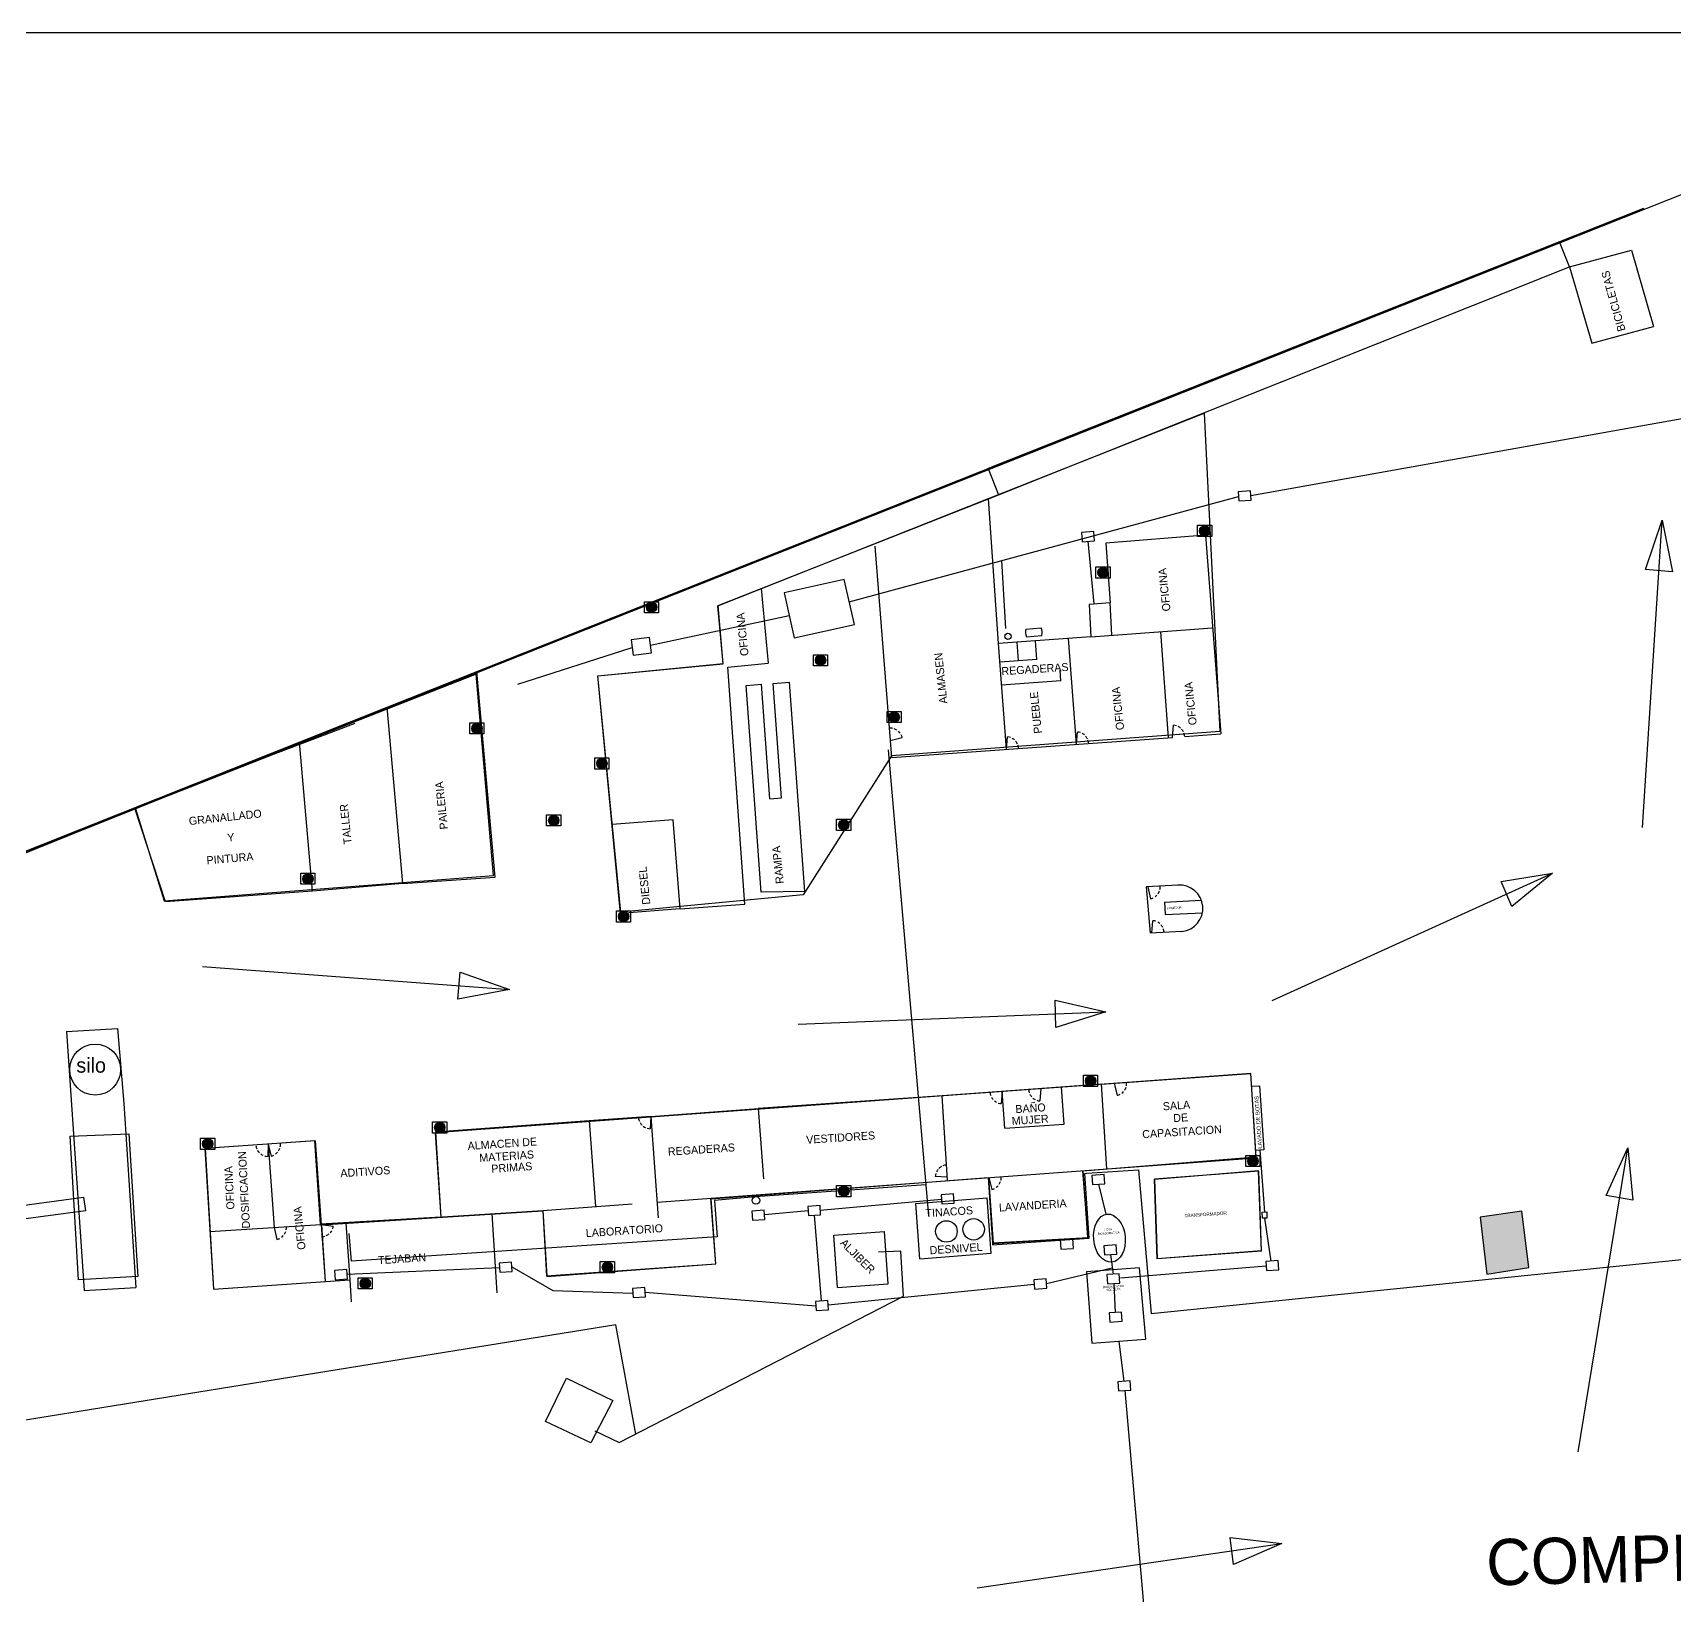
# Model space of a CAD drawing. Extents: x 3 to 13121, y 0 to 10378.
# Drawn here: x 11905 to 12011.6, y 9963.8 to 10065.2 of the extents above; entities that cross this region are included whole.
import ezdxf

# ---------------------------------------------------------------- set-up
doc = ezdxf.new("R2010")
doc.units = 0
doc.header["$MEASUREMENT"] = 0
doc.layers.add('CAMPAMENTO', color=5, linetype='Continuous')
doc.layers.add('CAMPAMENTO-LEC', color=6, linetype='Continuous')

msp = doc.modelspace()

# ---------------------------------------------------------------- hatches: boundary and pattern name
at = {"linetype": 'Continuous'}
msp.add_hatch(color=3, dxfattribs=at).paths.add_polyline_path([(11999.38228, 9984.60326), (12002.11902, 9985.03531), (12001.66528, 9988.70266), (11998.95898, 9988.29391)])

# ---------------------------------------------------------------- linework, layer by layer
at = {"color": 2, "linetype": 'Continuous'}
for points in [[(11843.36363, 9907.32235), (12045.66389, 9907.32235), (12045.66389, 10065.20729), (11843.36363, 10065.20729)], [(11984.80921, 9988.63512), (11985.10229, 9988.64201), (11985.11261, 9988.24232), (11984.81609, 9988.24232)]]:
    msp.add_lwpolyline(points, close=True, dxfattribs=at)
at = {"color": 1, "linetype": 'Continuous'}
for points, elevation in [([(11864.17754, 9941.50139), (11851.30205, 9988.62357), (11871.5922, 9996.61427), (11870.7328, 9998.62129), (12021.19174, 10058.34878), (12022.80113, 10043.46497), (12020.13134, 10043.06274), (12023.30568, 9999.2832), (12024.03262, 9999.37032), (12025.23808, 9986.29271), (12024.51006, 9986.21734), (12028.24699, 9945.67686), (11864.17754, 9941.50139)], 1.7186), ([(11916.71138, 9983.61913), (11923.98473, 9984.13031), (11923.74335, 9987.80833), (11938.10399, 9988.71275), (11938.34536, 9984.49206), (11949.32704, 9985.27592), (11949.02533, 9989.49661), (11967.01789, 9990.88192), (11967.30369, 9986.64509), (11973.4968, 9986.97833), (11973.16329, 9991.31037), (11984.40614, 9992.21486), (11984.07263, 9997.64182), (11931.1114, 9993.78144), (11931.4815, 9988.31325), (11923.66927, 9987.85636), (11923.289, 9993.26064), (11916.16679, 9992.75151), (11916.71138, 9983.61913)], 1.71317)]:
    msp.add_lwpolyline(points, dxfattribs=dict(at, elevation=elevation))
at = {"color": 2, "linetype": 'Continuous'}
for points, elevation in [([(11980.76177, 10042.37709), (12009.58924, 10053.81454)], 1.31794), ([(11978.97577, 10019.45385), (11979.05244, 10020.25016)], 1.6107), ([(11960.66065, 10019.25256), (11961.43556, 10019.45135)], 1.6107), ([(11968.19484, 10018.68691), (11968.27152, 10019.48322)], 1.47979), ([(11972.74156, 10019.00982), (11972.81823, 10019.80614)], 1.60428), ([(11967.93302, 9996.47037), (11967.86, 9995.67371)], 1.13425), ([(11945.10364, 9994.84067), (11945.07088, 9994.04134)], 1.35176), ([(11920.26512, 9993.04316), (11920.23236, 9992.24383)], 1.71317), ([(11920.26512, 9993.04316), (11920.45415, 9992.26581)], 1.71317), ([(11967.05466, 9990.87519), (11967.24698, 9990.09865)], 2.88809), ([(12002.11902, 9985.03531), (12001.66528, 9988.70266), (11998.95898, 9988.29391), (11999.38228, 9984.60326)], 0.22091), ([(11920.64407, 9987.63688), (11920.8331, 9986.85953)], 1.71317), ([(11923.70031, 9987.82948), (11924.49348, 9987.72511)], 2.27036)]:
    msp.add_lwpolyline(points, dxfattribs=dict(at, elevation=elevation))
at = {"color": 5, "linetype": 'Continuous', "elevation": 2.41179}
msp.add_lwpolyline([(11967.00628, 10036.90711), (11967.68313, 10035.21216), (12004.75941, 10050.018), (12004.11486, 10051.64255)], close=True, dxfattribs=at)
at = {"linetype": 'Continuous'}
for points, elevation in [([(12004.75941, 10050.018), (12008.78015, 10051.08876)], -0.27857), ([(12008.78015, 10051.08876), (12010.22392, 10046.13087)], -0.27857), ([(11967.03361, 10034.95279), (12004.75941, 10050.018)], 1.0857), ([(12004.75941, 10050.018), (12006.20318, 10045.06012)], -0.16944), ([(12006.20318, 10045.06012), (12010.22392, 10046.13087)], -0.13714), ([(11941.67729, 10023.44354), (11949.80503, 10024.23307), (11949.48543, 10028.02756), (11967.03361, 10034.95279)], 1.0857), ([(11967.69245, 10025.5478), (11967.03361, 10034.95279)], 2.37928), ([(11981.12717, 10032.58796), (11974.64317, 10032.07146)], 1.60428), ([(11974.64317, 10032.07146), (11974.93993, 10028.19186)], 1.27091), ([(11981.12717, 10032.58796), (11982.11781, 10019.67755)], 1.60428), ([(11960.75231, 10018.15639), (11959.66965, 10031.87203)], 1.6107), ([(11952.26519, 10029.12456), (11952.7298, 10024.27861)], 2.83705), ([(11974.93993, 10028.19186), (11973.5786, 10028.08902)], 1.53524), ([(11973.5786, 10028.08902), (11973.67989, 10025.98623)], 1.20172), ([(11975.04123, 10026.08907), (11974.93993, 10028.19186)], 1.53524), ([(11973.67989, 10025.98623), (11967.69245, 10025.5478)], 1.47979), ([(11972.74156, 10019.00982), (11972.23844, 10025.88068)], 1.60428), ([(11973.67989, 10025.98623), (11981.58951, 10026.5626)], 1.20172), ([(11978.7264, 10019.43603), (11978.22496, 10026.31742)], 1.60428), ([(11968.19484, 10018.68691), (11967.69245, 10025.5478)], 1.47979), ([(11934.99157, 10010.38749), (11933.8112, 10023.7271)], 1.64065), ([(11943.14831, 10008.0284), (11941.67729, 10023.44354)], 2.2572), ([(11950.11165, 10024.02759), (11952.7298, 10024.27861)], 1.22661), ([(11951.20663, 10008.62648), (11950.11165, 10024.02759)], 1.22661), ([(11951.29549, 10022.83513), (11952.30535, 10022.90841)], 0.02339), ([(11951.83541, 10015.39434), (11951.29549, 10022.83513)], 0.02339), ([(11952.84527, 10015.46762), (11952.30535, 10022.90841)], 2.58301), ([(11953.05865, 10022.96307), (11954.11753, 10023.0399)], 0.02339), ([(11953.59856, 10015.52228), (11953.05865, 10022.96307)], 2.50852), ([(11955.10413, 10009.44326), (11954.11753, 10023.0399)], 1.04525), ([(11870.7328, 9998.62129), (11927.99766, 10021.41886)], 2.16108), ([(11929.01097, 10009.96726), (11927.99766, 10021.41886)], 0.98514), ([(11960.75231, 10018.15639), (11978.97577, 10019.45385)], 1.6107), ([(11979.77375, 10019.51066), (11982.11781, 10019.67755)], 1.6107), ([(11923.14457, 10009.47894), (11922.28915, 10019.14626)], 0.98514), ([(11952.2692, 10009.41613), (11951.83541, 10015.39434)], 0.02339), ([(11952.84527, 10015.46762), (11953.59856, 10015.52228)], 1.27997), ([(11913.60015, 10008.77492), (11911.59662, 10014.87005)], 2.43554), ([(11946.57074, 10014.11009), (11942.59734, 10013.80215)], 1.38796), ([(11947.0175, 10008.32732), (11946.57074, 10014.11009)], 1.38796), ([(11929.01097, 10009.96726), (11923.14457, 10009.47894)], 0.98514), ([(11929.01097, 10009.96726), (11934.99157, 10010.38749)], 0.98514), ([(11979.32796, 10009.86377), (11977.27185, 10009.75607)], 1.22942), ([(11977.27185, 10009.75607), (11977.53817, 10006.74813)], 1.22942), ([(11923.14457, 10009.47894), (11913.60015, 10008.77492)], 2.43554), ([(11947.0175, 10008.32732), (11951.20663, 10008.62648)], 1.38796), ([(11955.10413, 10009.44326), (11952.2692, 10009.41613)], 1.04525), ([(11947.0175, 10008.32732), (11943.14831, 10008.0284)], 1.38796), ([(11979.59428, 10006.85583), (11977.53817, 10006.74813)], 0.17554), ([(11907.17175, 10000.36577), (11910.48181, 10000.54808)], 0.45768), ([(11907.17175, 10000.36577), (11908.3107, 9983.54934)], 0.45768), ([(11910.48181, 10000.54808), (11910.8942, 9995.6766)], 0.76621), ([(11974.36662, 9996.93003), (11964.03727, 9996.19203)], 1.13425), ([(11974.36662, 9996.93003), (11984.07274, 9997.63694)], 1.13425), ([(11974.71136, 9991.45041), (11974.36662, 9996.93003)], 1.13425), ([(11984.41749, 9992.15732), (11984.07274, 9997.63694)], 0.89625), ([(11964.03727, 9996.19203), (11952.08513, 9995.34942)], 1.40479), ([(11964.38201, 9990.71241), (11964.03727, 9996.19203)], 1.13425), ([(11968.10405, 9994.07647), (11967.93302, 9996.47037)], 1.13425), ([(11971.94427, 9994.35084), (11971.77323, 9996.74474)], 1.13425), ([(11910.8942, 9995.6766), (11911.66968, 9983.7296)], 0.76621), ([(11945.10364, 9994.84067), (11941.11422, 9994.54996)], 1.35176), ([(11945.10364, 9994.84067), (11952.08513, 9995.34942)], 1.35176), ([(11945.10364, 9994.84067), (11945.58968, 9988.25859)], 1.35176), ([(11952.08513, 9995.34942), (11952.42127, 9990.79733)], 1.35176), ([(11941.11422, 9994.54996), (11931.11847, 9993.82156)], 1.35176), ([(11931.11847, 9993.82156), (11931.46525, 9988.31882)], 1.35176), ([(11941.11422, 9994.54996), (11941.52479, 9988.98998)], 1.35176), ([(11968.10405, 9994.07647), (11971.94427, 9994.35084)], 1.13425), ([(11923.30766, 9993.25642), (11916.15743, 9992.75524)], 1.35176), ([(11916.15743, 9992.75524), (11916.71138, 9983.61913)], 1.71317), ([(11920.26512, 9993.04316), (11920.64407, 9987.63688)], 1.71317), ([(11923.30766, 9993.25642), (11923.70031, 9987.82948)], 2.27036), ([(11945.51392, 9989.28455), (11984.41749, 9992.15732)], 2.76916), ([(11967.35341, 9986.58558), (11967.05466, 9990.87519)], 2.88809), ([(11973.4844, 9986.99244), (11973.18248, 9991.32769)], 2.88809), ([(11984.59157, 9991.29081), (11977.81956, 9990.76387)], 0.37018), ([(11977.99769, 9985.58929), (11977.81956, 9990.76387)], 0.37018), ([(11984.7697, 9986.11623), (11984.59157, 9991.29081)], 0.37018), ([(11949.33126, 9985.26543), (11949.01538, 9989.54311)], 3.82514), ([(11962.31516, 9989.19788), (11966.94635, 9989.55951)], 4.17342), ([(11967.2108, 9985.9583), (11966.94635, 9989.55951)], 4.17342), ([(11916.48367, 9987.37469), (11938.08675, 9988.7361)], 1.71317), ([(11935.12726, 9983.40071), (11934.80407, 9988.52923)], 1.97349), ([(11938.08675, 9988.7361), (11943.88835, 9989.16451)], 2.76916), ([(11938.08675, 9988.7361), (11938.36112, 9984.45535)], 2.76916), ([(11962.57961, 9985.59667), (11962.31516, 9989.19788)], 4.17342), ([(11923.70031, 9987.82948), (11923.95903, 9984.13854)], 2.27036), ([(11925.31094, 9987.93098), (11925.56965, 9984.24004)], 1.71317), ([(11967.35341, 9986.58558), (11973.4844, 9986.99244)], 2.86711), ([(11938.36112, 9984.45535), (11949.33126, 9985.26543)], 3.82514), ([(11962.57961, 9985.59667), (11967.2108, 9985.9583)], 4.14935), ([(11984.7697, 9986.11623), (11977.99769, 9985.58929)], 0.37018), ([(11916.71138, 9983.61913), (11925.56965, 9984.24004)], 1.71317), ([(11925.56965, 9984.24004), (11925.66014, 9982.8041)], 1.71317), ([(11908.3107, 9983.54934), (11911.66968, 9983.7296)], 0.45768)]:
    msp.add_lwpolyline(points, dxfattribs=dict(at, elevation=elevation))
at = {"color": 3, "linetype": 'Continuous'}
for points, elevation in [([(11984.07357, 10035.16293), (12030.23804, 10043.39987)], 1.71317), ([(11957.9953, 10028.25602), (11983.27555, 10035.10657)], 1.71317), ([(11945.09619, 10025.43673), (11954.09236, 10027.3802)], 1.71317), ([(11974.18281, 9990.44556), (11974.65553, 9988.48854)], 1.71317), ([(11956.1154, 9988.76135), (11963.99223, 9989.46161)], 1.71317), ([(11955.31739, 9988.70499), (11952.48103, 9988.45869)], 1.71317), ([(11956.2014, 9982.86554), (11955.73753, 9988.43392)], 1.71317), ([(11999.38228, 9984.60326), (12002.11902, 9985.03531), (12001.66528, 9988.70266), (11998.95898, 9988.29391), (11999.38228, 9984.60326)], 0.22091), ([(11936.07528, 9985.08095), (11938.74537, 9983.54744), (11943.93357, 9983.37689)], 1.71317), ([(11974.96248, 9985.87626), (11975.12188, 9984.59864)], 1.71317), ([(11985.06534, 9985.13201), (11975.61116, 9984.35315)], 1.71317), ([(11925.38334, 9984.59999), (11935.27727, 9985.02459)], 1.71317), ([(11970.7959, 9984.00099), (11975.06985, 9985.01569)], 1.71317), ([(11944.73158, 9983.43324), (11955.82353, 9982.53811)], 1.71317), ([(11969.99855, 9983.93522), (11956.62154, 9982.59447)], 1.71317), ([(11975.87711, 9977.04418), (11979.11926, 9940.15414)], 1.71317)]:
    msp.add_lwpolyline(points, dxfattribs=dict(at, elevation=elevation))
at = {"color": 1, "linetype": 'Continuous'}
for points in [[(11941.6766, 10023.4444), (11949.79736, 10024.26244), (11949.44964, 10027.99576), (11967.031, 10034.96626), (11981.03183, 10040.50622), (11982.06544, 10019.84871), (11960.73529, 10018.25245), (11955.00344, 10009.23826), (11943.16377, 10008.11148), (11941.67729, 10023.44354)], [(12009.49898, 10013.60471), (12010.77904, 10033.5637), (12011.45138, 10030.20978), (12009.68552, 10030.35034), (12010.77904, 10033.5637)], [(11911.64903, 10014.82344), (11913.51753, 10008.84847), (11934.89343, 10010.49157), (11933.77232, 10023.56183), (11911.59662, 10014.87005)], [(11985.45496, 10002.37491), (12003.66403, 10010.64715), (12001.02218, 10008.47425), (12000.31439, 10010.09815), (12003.66403, 10010.64715)], [(11915.99199, 10004.56985), (11935.93718, 10003.09021), (11932.57669, 10002.45145), (11932.73491, 10004.21582), (11935.93718, 10003.09021)], [(11954.68072, 10000.83537), (11974.66453, 10001.63991), (11971.39881, 10000.6221), (11971.35479, 10002.39299), (11974.66453, 10001.63991)], [(12005.32163, 9973.07156), (12008.53923, 9992.81104), (12008.88176, 9989.40758), (12007.13798, 9989.71944), (12008.53923, 9992.81104)], [(11984.76658, 9986.09844), (11984.55712, 9991.30768), (11977.80816, 9990.74953), (11977.99434, 9985.61008), (11984.7697, 9986.11623)], [(11966.29703, 9964.23824), (11986.09023, 9967.10695), (11982.9474, 9965.75658), (11982.72032, 9967.51341), (11986.09023, 9967.10695)]]:
    msp.add_lwpolyline(points, dxfattribs=at)
at = {"color": 3, "linetype": 'Continuous'}
for points, elevation in [([(11983.25442, 10035.40583), (11983.29669, 10034.80732), (11984.0947, 10034.86368), (11984.05243, 10035.46219)], 1.71317), ([(11953.76393, 10028.8438), (11954.42079, 10025.9166), (11958.32373, 10026.79241), (11957.66687, 10029.71962)], 1.71317), ([(11943.96836, 10024.79019), (11945.15889, 10024.94068), (11945.03348, 10025.93279), (11943.84296, 10025.7823)], -0.23612), ([(11973.74154, 9991.01589), (11973.78381, 9990.41738), (11974.58182, 9990.47374), (11974.53955, 9991.07225)], 1.71317), ([(11963.9711, 9989.76087), (11964.01336, 9989.16236), (11964.81138, 9989.21872), (11964.76911, 9989.81723)], 1.71317), ([(11951.66188, 9988.70159), (11951.70415, 9988.10308), (11952.50217, 9988.15944), (11952.4599, 9988.75795)], 1.71317), ([(11955.29626, 9989.00425), (11955.33853, 9988.40574), (11956.13654, 9988.4621), (11956.09427, 9989.06061)], 1.71317), ([(11974.5212, 9986.44659), (11974.56347, 9985.84808), (11975.36148, 9985.90444), (11975.31922, 9986.50295)], 1.71317), ([(11935.25613, 9985.32385), (11935.2984, 9984.72534), (11936.09642, 9984.7817), (11936.05415, 9985.38021)], 1.71317), ([(11985.04406, 9985.43335), (11985.08633, 9984.83484), (11985.88434, 9984.8912), (11985.84207, 9985.48971)], 1.71317), ([(11924.5642, 9984.84288), (11924.60647, 9984.24438), (11925.40448, 9984.30073), (11925.36221, 9984.89924)], 1.71317), ([(11969.97742, 9984.23448), (11970.01969, 9983.63597), (11970.8177, 9983.69233), (11970.77543, 9984.29084)], 1.71317), ([(11943.91244, 9983.67614), (11943.95471, 9983.07763), (11944.75272, 9983.13399), (11944.71045, 9983.7325)], 1.71317), ([(11955.8024, 9982.83736), (11955.84467, 9982.23885), (11956.64268, 9982.29521), (11956.60041, 9982.89372)], 1.71317), ([(11974.86631, 9982.08285), (11974.90858, 9981.48434), (11975.70659, 9981.5407), (11975.66432, 9982.13921)], 1.71317), ([(11975.43184, 9977.61423), (11975.47411, 9977.01572), (11976.27212, 9977.07208), (11976.22985, 9977.67059)], 1.71317)]:
    msp.add_lwpolyline(points, close=True, dxfattribs=dict(at, elevation=elevation))
at = {"color": 5, "linetype": 'Continuous'}
for points in [[(11980.60807, 10033.23006), (11981.52903, 10033.23006), (11981.52903, 10032.50747), (11980.60807, 10032.50747), (11980.60807, 10033.23006)], [(11974.00416, 10030.52217), (11974.92511, 10030.52217), (11974.92511, 10029.79958), (11974.00416, 10029.79958), (11974.00416, 10030.52217)], [(11944.69019, 10028.26964), (11945.61115, 10028.26964), (11945.61115, 10027.54705), (11944.69019, 10027.54705), (11944.69019, 10028.26964)], [(11955.66134, 10024.82702), (11956.58229, 10024.82702), (11956.58229, 10024.10443), (11955.66134, 10024.10443), (11955.66134, 10024.82702)], [(11944.12777, 9974.22292), (11942.84224, 9981.30272), (11880.34558, 9971.21542), (11857.77008, 9964.96245), (11851.29214, 9988.60921), (11871.5922, 9996.61427), (11874.47803, 9999.84609), (11908.41391, 10013.53663), (11913.90518, 10015.72735), (11920.49396, 10018.31786), (11925.90625, 10020.37342)], [(11933.35328, 10020.40906), (11934.27423, 10020.40906), (11934.27423, 10019.68647), (11933.35328, 10019.68647), (11933.35328, 10020.40906)], [(11960.44642, 10021.14406), (11961.36738, 10021.14406), (11961.36738, 10020.42147), (11960.44642, 10020.42147), (11960.44642, 10021.14406)], [(11941.46461, 10018.12481), (11942.38557, 10018.12481), (11942.38557, 10017.40221), (11941.46461, 10017.40221), (11941.46461, 10018.12481)], [(11960.52377, 10018.64566), (11963.14954, 9988.38999)], [(11938.34091, 10014.4265), (11939.26187, 10014.4265), (11939.26187, 10013.7039), (11938.34091, 10013.7039), (11938.34091, 10014.4265)], [(11957.17225, 10014.14253), (11958.0932, 10014.14253), (11958.0932, 10013.41994), (11957.17225, 10013.41994), (11957.17225, 10014.14253)], [(11922.37731, 10010.6405), (11923.29827, 10010.6405), (11923.29827, 10009.91791), (11922.37731, 10009.91791), (11922.37731, 10010.6405)], [(11942.8732, 10008.19176), (11943.79416, 10008.19176), (11943.79416, 10007.46917), (11942.8732, 10007.46917), (11942.8732, 10008.19176)], [(11973.19732, 9997.52101), (11974.11827, 9997.52101), (11974.11827, 9996.79842), (11973.19732, 9996.79842), (11973.19732, 9997.52101)], [(11930.93866, 9994.4882), (11931.85961, 9994.4882), (11931.85961, 9993.7656), (11930.93866, 9993.7656), (11930.93866, 9994.4882)], [(11915.87166, 9993.42952), (11916.79262, 9993.42952), (11916.79262, 9992.70693), (11915.87166, 9992.70693), (11915.87166, 9993.42952)], [(11983.73977, 9992.3138), (11984.66072, 9992.3138), (11984.66072, 9991.59121), (11983.73977, 9991.59121), (11983.73977, 9992.3138)], [(11967.21619, 9987.82424), (11967.26326, 9987.07754), (11967.30328, 9986.51322), (11973.58139, 9986.93788), (11973.29645, 9991.13553), (11973.42407, 9991.15118)], [(11973.42407, 9991.15118), (11976.78352, 9991.38617)], [(11976.78352, 9991.38617), (11977.60499, 9982.05172)], [(11962.97512, 9990.39985), (11951.87777, 9989.62413), (11949.24666, 9989.3913), (11949.40697, 9987.02291)], [(11957.17549, 9990.3541), (11958.09644, 9990.3541), (11958.09644, 9989.63151), (11957.17549, 9989.63151), (11957.17549, 9990.3541)], [(11949.40697, 9987.02291), (11925.66406, 9985.44115), (11925.52841, 9987.24888)], [(11941.4829, 9974.4309), (11943.05955, 9973.67228), (11961.51195, 9983.18389), (11961.34608, 9986.08949)], [(11941.82664, 9985.41976), (11942.7476, 9985.41976), (11942.7476, 9984.69716), (11941.82664, 9984.69716), (11941.82664, 9985.41976)], [(11961.34608, 9986.08949), (11959.90169, 9986.03792)], [(11977.60499, 9982.05172), (12012.04482, 9985.55276), (12012.07654, 9985.24154)], [(11926.10308, 9984.3676), (11927.02404, 9984.3676), (11927.02404, 9983.64501), (11926.10308, 9983.64501), (11926.10308, 9984.3676)]]:
    msp.add_lwpolyline(points, dxfattribs=at)
at = {"color": 3, "linetype": 'Continuous'}
for points in [[(11973.08166, 10032.76071), (11973.12393, 10032.1622), (11973.92194, 10032.21856), (11973.87967, 10032.81707)], [(11973.40714, 9984.74804), (11973.73583, 9980.12234), (11977.24914, 9980.37873), (11976.84008, 9985.01192), (11973.40714, 9984.74804)], [(11974.72288, 9984.57046), (11974.76515, 9983.97195), (11975.56316, 9984.02831), (11975.52089, 9984.62682)]]:
    msp.add_lwpolyline(points, close=True, dxfattribs=at)
for points in [[(11973.88949, 10028.11943), (11973.50385, 10032.18903)], [(11968.15353, 10026.52048), (11967.90678, 10030.94187)], [(11936.48223, 10022.91912), (11943.90566, 10025.28624)], [(11984.12925, 9996.80826), (11984.62907, 9996.82176), (11984.91905, 9992.68079), (11984.38708, 9992.64064)], [(11984.65306, 9992.66071), (11984.95575, 9988.63857)], [(11984.96435, 9988.24232), (11985.35834, 9985.45555)], [(11975.16415, 9984.00013), (11975.26532, 9982.11103)], [(11975.49249, 9980.25053), (11975.83085, 9977.64241)]]:
    msp.add_lwpolyline(points, dxfattribs=at)
at = {"color": 2, "linetype": 'Continuous'}
for points in [[(11974.40053, 10030.30944), (11974.7755, 10030.30944), (11974.7755, 10030.01523), (11974.40053, 10030.01523), (11974.40053, 10030.30944)], [(11944.97397, 10028.08191), (11945.34894, 10028.08191), (11945.34894, 10027.7877), (11944.97397, 10027.7877), (11944.97397, 10028.08191)], [(11955.95717, 10024.63433), (11956.33214, 10024.63433), (11956.33214, 10024.34012), (11955.95717, 10024.34012), (11955.95717, 10024.63433)], [(11960.65909, 10020.89161), (11961.03406, 10020.89161), (11961.03406, 10020.59741), (11960.65909, 10020.59741), (11960.65909, 10020.89161)], [(11933.64892, 10020.19161), (11934.02389, 10020.19161), (11934.02389, 10019.8974), (11933.64892, 10019.8974), (11933.64892, 10020.19161)], [(11941.75619, 10017.87641), (11942.13116, 10017.87641), (11942.13116, 10017.58221), (11941.75619, 10017.58221), (11941.75619, 10017.87641)], [(11938.59513, 10014.17982), (11938.9701, 10014.17982), (11938.9701, 10013.88561), (11938.59513, 10013.88561), (11938.59513, 10014.17982)], [(11957.44366, 10013.92931), (11957.81863, 10013.92931), (11957.81863, 10013.6351), (11957.44366, 10013.6351), (11957.44366, 10013.92931)], [(11922.65214, 10010.42148), (11923.02711, 10010.42148), (11923.02711, 10010.12728), (11922.65214, 10010.12728), (11922.65214, 10010.42148)], [(11977.38029, 10009.7572), (11977.5562, 10008.97678)], [(11943.19631, 10007.99499), (11943.57128, 10007.99499), (11943.57128, 10007.70079), (11943.19631, 10007.70079), (11943.19631, 10007.99499)], [(11977.63817, 10006.75901), (11977.71485, 10007.55533)], [(11973.48947, 9997.32282), (11973.86444, 9997.32282), (11973.86444, 9997.02862), (11973.48947, 9997.02862), (11973.48947, 9997.32282)], [(11975.20439, 9996.99213), (11975.3967, 9996.21559)], [(11970.43613, 9996.64745), (11970.36312, 9995.85079)], [(11931.23087, 9994.27402), (11931.60584, 9994.27402), (11931.60584, 9993.97982), (11931.23087, 9993.97982), (11931.23087, 9994.27402)], [(11931.23544, 9994.27534), (11931.61041, 9994.27534), (11931.61041, 9993.98113), (11931.23544, 9993.98113), (11931.23544, 9994.27534)], [(11916.16692, 9993.20601), (11916.54189, 9993.20601), (11916.54189, 9992.9118), (11916.16692, 9992.9118), (11916.16692, 9993.20601)], [(11984.03439, 9992.09126), (11984.40936, 9992.09126), (11984.40936, 9991.79706), (11984.03439, 9991.79706), (11984.03439, 9992.09126)], [(11964.37125, 9990.89455), (11963.57261, 9990.94124)], [(11957.47785, 9990.13895), (11957.85282, 9990.13895), (11957.85282, 9989.84474), (11957.47785, 9989.84474), (11957.47785, 9990.13895)], [(11942.13154, 9985.21998), (11942.50651, 9985.21998), (11942.50651, 9984.92577), (11942.13154, 9984.92577), (11942.13154, 9985.21998)], [(11926.3861, 9984.14769), (11926.76107, 9984.14769), (11926.76107, 9983.85348), (11926.3861, 9983.85348), (11926.3861, 9984.14769)]]:
    msp.add_lwpolyline(points, dxfattribs=at)
at = {"linetype": 'Continuous'}
for points in [[(11968.97834, 10024.41869), (11968.88925, 10025.63543)], [(11969.45802, 10026.49375), (11970.45508, 10026.5704)], [(11969.49634, 10025.99522), (11970.4934, 10026.07187)], [(11970.17514, 10024.50633), (11970.08604, 10025.72307)], [(11970.17514, 10024.50633), (11967.78155, 10024.33105)], [(11971.73749, 10023.13677), (11971.68636, 10023.8349)], [(11971.73749, 10023.13677), (11967.88963, 10022.85501)], [(11978.47085, 10008.76152), (11980.85476, 10008.89338)], [(11978.47085, 10008.76152), (11978.49861, 10007.94765), (11980.92797, 10008.07517)], [(11956.991, 9987.12389), (11960.28204, 9987.36691)], [(11960.51825, 9983.97513), (11960.28204, 9987.36691)], [(11957.22722, 9983.7321), (11956.991, 9987.12389)], [(11971.68857, 9986.86999), (11971.73373, 9986.22156)], [(11971.73373, 9986.22156), (11972.53198, 9986.27453)], [(11972.48682, 9986.92296), (11972.53198, 9986.27453)], [(11957.22722, 9983.7321), (11960.51825, 9983.97513)]]:
    msp.add_lwpolyline(points, dxfattribs=at)
for points in [[(11907.41201, 9993.55331), (11911.22148, 9993.71882), (11911.79634, 9984.44533), (11907.93891, 9984.2295), (11907.41201, 9993.55331)], [(11892.62278, 9987.47466), (11908.27492, 9989.60434), (11908.39251, 9988.71135), (11892.68387, 9986.61988), (11892.62278, 9987.47466)]]:
    msp.add_lwpolyline(points, close=True, dxfattribs=at)
at = {"color": 5, "linetype": 'Continuous'}
msp.add_lwpolyline([(11939.6394, 9977.85745), (11942.64736, 9976.40819), (11941.21099, 9973.657), (11938.27836, 9975.03258), (11939.6394, 9977.85745)], close=True, dxfattribs=at)
at = {"color": 1, "linetype": 'Continuous'}
for centre, radius in [((11981.07517, 10032.86402), 0.33659), ((11981.07517, 10032.86402), 0.29577), ((11981.07517, 10032.86402), 0.27568), ((11981.07517, 10032.86402), 0.25268), ((11981.07517, 10032.86402), 0.22518), ((11981.07517, 10032.86402), 0.19926), ((11981.07517, 10032.86402), 0.17687), ((11981.07517, 10032.86402), 0.15598), ((11981.07517, 10032.86402), 0.13478), ((11981.07517, 10032.86402), 0.10711), ((11981.07517, 10032.86402), 0.08137), ((11981.07517, 10032.86402), 0.04804), ((11974.47126, 10030.15613), 0.33659), ((11974.47126, 10030.15613), 0.29577), ((11974.47126, 10030.15613), 0.27568), ((11974.47126, 10030.15613), 0.25268), ((11974.47126, 10030.15613), 0.22518), ((11974.47126, 10030.15613), 0.19926), ((11974.47126, 10030.15613), 0.17687), ((11974.47126, 10030.15613), 0.15598), ((11974.47126, 10030.15613), 0.13478), ((11974.47126, 10030.15613), 0.10711), ((11974.47126, 10030.15613), 0.08137), ((11974.47126, 10030.15613), 0.04804), ((11974.61831, 10030.16197), 0.13704), ((11974.61831, 10030.16197), 0.12042), ((11974.61831, 10030.16197), 0.11224), ((11974.61831, 10030.16197), 0.10288), ((11974.61831, 10030.16197), 0.09168), ((11974.61831, 10030.16197), 0.08113), ((11974.61831, 10030.16197), 0.07201), ((11974.61831, 10030.16197), 0.06351), ((11974.61831, 10030.16197), 0.05487), ((11974.61831, 10030.16197), 0.04361), ((11974.61831, 10030.16197), 0.03313), ((11974.61831, 10030.16197), 0.01956), ((11945.15729, 10027.9036), 0.33659), ((11945.15729, 10027.9036), 0.29577), ((11945.15729, 10027.9036), 0.27568), ((11945.15729, 10027.9036), 0.25268), ((11945.15729, 10027.9036), 0.22518), ((11945.15729, 10027.9036), 0.19926), ((11945.15729, 10027.9036), 0.17687), ((11945.15729, 10027.9036), 0.15598), ((11945.15038, 10027.93984), 0.13704), ((11945.15729, 10027.9036), 0.13478), ((11945.15038, 10027.93984), 0.12042), ((11945.15038, 10027.93984), 0.11224), ((11945.15038, 10027.93984), 0.10288), ((11945.15729, 10027.9036), 0.10711), ((11945.15038, 10027.93984), 0.09168), ((11945.15038, 10027.93984), 0.08113), ((11945.15729, 10027.9036), 0.08137), ((11945.15038, 10027.93984), 0.07201), ((11945.15038, 10027.93984), 0.06351), ((11945.15038, 10027.93984), 0.05487), ((11945.15038, 10027.93984), 0.04361), ((11945.15729, 10027.9036), 0.04804), ((11945.15038, 10027.93984), 0.03313), ((11945.15038, 10027.93984), 0.01956), ((11956.12844, 10024.46098), 0.33659), ((11956.12844, 10024.46098), 0.29577), ((11956.12844, 10024.46098), 0.27568), ((11956.12844, 10024.46098), 0.25268), ((11956.12844, 10024.46098), 0.22518), ((11956.12844, 10024.46098), 0.19926), ((11956.12844, 10024.46098), 0.17687), ((11956.12844, 10024.46098), 0.15598), ((11956.12844, 10024.46098), 0.13478), ((11956.13326, 10024.48928), 0.13704), ((11956.13326, 10024.48928), 0.12042), ((11956.13326, 10024.48928), 0.11224), ((11956.12844, 10024.46098), 0.10711), ((11956.13326, 10024.48928), 0.10288), ((11956.13326, 10024.48928), 0.09168), ((11956.12844, 10024.46098), 0.08137), ((11956.13326, 10024.48928), 0.08113), ((11956.13326, 10024.48928), 0.07201), ((11956.13326, 10024.48928), 0.06351), ((11956.13326, 10024.48928), 0.05487), ((11956.12844, 10024.46098), 0.04804), ((11956.13326, 10024.48928), 0.04361), ((11956.13326, 10024.48928), 0.03313), ((11956.13326, 10024.48928), 0.01956), ((11933.82038, 10020.04302), 0.33659), ((11933.82038, 10020.04302), 0.29577), ((11933.82038, 10020.04302), 0.27568), ((11933.82038, 10020.04302), 0.25268), ((11933.82038, 10020.04302), 0.22518), ((11933.82038, 10020.04302), 0.19926), ((11960.91352, 10020.77802), 0.33659), ((11960.91352, 10020.77802), 0.29577), ((11960.91352, 10020.77802), 0.27568), ((11960.91352, 10020.77802), 0.25268), ((11960.82472, 10020.74121), 0.13704), ((11960.91352, 10020.77802), 0.22518), ((11960.82472, 10020.74121), 0.12042), ((11960.82472, 10020.74121), 0.11224), ((11960.91352, 10020.77802), 0.19926), ((11960.82472, 10020.74121), 0.10288), ((11960.82472, 10020.74121), 0.09168), ((11960.91352, 10020.77802), 0.17687), ((11960.82472, 10020.74121), 0.08113), ((11960.82472, 10020.74121), 0.07201), ((11960.91352, 10020.77802), 0.15598), ((11960.82472, 10020.74121), 0.06351), ((11960.82472, 10020.74121), 0.05487), ((11960.91352, 10020.77802), 0.13478), ((11960.82472, 10020.74121), 0.04361), ((11960.82472, 10020.74121), 0.03313), ((11960.82472, 10020.74121), 0.01956), ((11960.91352, 10020.77802), 0.10711), ((11960.91352, 10020.77802), 0.08137), ((11960.91352, 10020.77802), 0.04804), ((11933.82038, 10020.04302), 0.17687), ((11933.82038, 10020.04302), 0.15598), ((11933.82038, 10020.04302), 0.13478), ((11933.8285, 10020.03493), 0.13704), ((11933.8285, 10020.03493), 0.12042), ((11933.82038, 10020.04302), 0.10711), ((11933.8285, 10020.03493), 0.11224), ((11933.8285, 10020.03493), 0.10288), ((11933.8285, 10020.03493), 0.09168), ((11933.82038, 10020.04302), 0.08137), ((11933.8285, 10020.03493), 0.08113), ((11933.8285, 10020.03493), 0.07201), ((11933.8285, 10020.03493), 0.06351), ((11933.82038, 10020.04302), 0.04804), ((11933.8285, 10020.03493), 0.05487), ((11933.8285, 10020.03493), 0.04361), ((11933.8285, 10020.03493), 0.03313), ((11933.8285, 10020.03493), 0.01956), ((11941.93171, 10017.75877), 0.33659), ((11941.93171, 10017.75877), 0.29577), ((11941.93171, 10017.75877), 0.27568), ((11941.93171, 10017.75877), 0.25268), ((11941.93171, 10017.75877), 0.22518), ((11941.93171, 10017.75877), 0.19926), ((11941.93171, 10017.75877), 0.17687), ((11941.93171, 10017.75877), 0.15598), ((11941.93171, 10017.75877), 0.13478), ((11941.95234, 10017.7332), 0.13704), ((11941.93171, 10017.75877), 0.10711), ((11941.95234, 10017.7332), 0.12042), ((11941.95234, 10017.7332), 0.11224), ((11941.95234, 10017.7332), 0.10288), ((11941.93171, 10017.75877), 0.08137), ((11941.95234, 10017.7332), 0.09168), ((11941.95234, 10017.7332), 0.08113), ((11941.95234, 10017.7332), 0.07201), ((11941.93171, 10017.75877), 0.04804), ((11941.95234, 10017.7332), 0.06351), ((11941.95234, 10017.7332), 0.05487), ((11941.95234, 10017.7332), 0.04361), ((11941.95234, 10017.7332), 0.03313), ((11941.95234, 10017.7332), 0.01956), ((11938.80801, 10014.06046), 0.33659), ((11938.80801, 10014.06046), 0.29577), ((11938.80801, 10014.06046), 0.27568), ((11938.80801, 10014.06046), 0.25268), ((11938.80801, 10014.06046), 0.22518), ((11938.80801, 10014.06046), 0.19926), ((11938.80801, 10014.06046), 0.17687), ((11938.80801, 10014.06046), 0.15598), ((11938.79939, 10014.03401), 0.13704), ((11938.80801, 10014.06046), 0.13478), ((11938.79939, 10014.03401), 0.12042), ((11938.79939, 10014.03401), 0.11224), ((11938.79939, 10014.03401), 0.10288), ((11938.80801, 10014.06046), 0.10711), ((11938.79939, 10014.03401), 0.09168), ((11938.79939, 10014.03401), 0.08113), ((11938.80801, 10014.06046), 0.08137), ((11938.79939, 10014.03401), 0.07201), ((11938.79939, 10014.03401), 0.06351), ((11938.79939, 10014.03401), 0.05487), ((11938.79939, 10014.03401), 0.04361), ((11938.80801, 10014.06046), 0.04804), ((11938.79939, 10014.03401), 0.03313), ((11938.79939, 10014.03401), 0.01956), ((11957.63935, 10013.77649), 0.33659), ((11957.63935, 10013.77649), 0.29577), ((11957.63935, 10013.77649), 0.27568), ((11957.63935, 10013.77649), 0.25268), ((11957.63935, 10013.77649), 0.22518), ((11957.63935, 10013.77649), 0.19926), ((11957.63935, 10013.77649), 0.17687), ((11957.63935, 10013.77649), 0.15598), ((11957.63219, 10013.78421), 0.13704), ((11957.63935, 10013.77649), 0.13478), ((11957.63219, 10013.78421), 0.12042), ((11957.63219, 10013.78421), 0.11224), ((11957.63219, 10013.78421), 0.10288), ((11957.63935, 10013.77649), 0.10711), ((11957.63219, 10013.78421), 0.09168), ((11957.63219, 10013.78421), 0.08113), ((11957.63935, 10013.77649), 0.08137), ((11957.63219, 10013.78421), 0.07201), ((11957.63219, 10013.78421), 0.06351), ((11957.63219, 10013.78421), 0.05487), ((11957.63219, 10013.78421), 0.04361), ((11957.63935, 10013.77649), 0.04804), ((11957.63219, 10013.78421), 0.03313), ((11957.63219, 10013.78421), 0.01956), ((11922.84441, 10010.27446), 0.33659), ((11922.84441, 10010.27446), 0.29577), ((11922.84441, 10010.27446), 0.27568), ((11922.84441, 10010.27446), 0.25268), ((11922.84441, 10010.27446), 0.22518), ((11922.84441, 10010.27446), 0.19926), ((11922.84441, 10010.27446), 0.17687), ((11922.84441, 10010.27446), 0.15598), ((11922.84385, 10010.27076), 0.13704), ((11922.84441, 10010.27446), 0.13478), ((11922.84385, 10010.27076), 0.12042), ((11922.84385, 10010.27076), 0.11224), ((11922.84441, 10010.27446), 0.10711), ((11922.84385, 10010.27076), 0.10288), ((11922.84385, 10010.27076), 0.09168), ((11922.84385, 10010.27076), 0.08113), ((11922.84441, 10010.27446), 0.08137), ((11922.84385, 10010.27076), 0.07201), ((11922.84385, 10010.27076), 0.06351), ((11922.84385, 10010.27076), 0.05487), ((11922.84441, 10010.27446), 0.04804), ((11922.84385, 10010.27076), 0.04361), ((11922.84385, 10010.27076), 0.03313), ((11922.84385, 10010.27076), 0.01956), ((11943.3403, 10007.82573), 0.33659), ((11943.3403, 10007.82573), 0.29577), ((11943.3403, 10007.82573), 0.27568), ((11943.3403, 10007.82573), 0.25268), ((11943.3403, 10007.82573), 0.22518), ((11943.3403, 10007.82573), 0.19926), ((11943.3403, 10007.82573), 0.17687), ((11943.3403, 10007.82573), 0.15598), ((11943.3403, 10007.82573), 0.13478), ((11943.3403, 10007.82573), 0.10711), ((11943.37894, 10007.83721), 0.13704), ((11943.37894, 10007.83721), 0.12042), ((11943.3403, 10007.82573), 0.08137), ((11943.37894, 10007.83721), 0.11224), ((11943.37894, 10007.83721), 0.10288), ((11943.37894, 10007.83721), 0.09168), ((11943.3403, 10007.82573), 0.04804), ((11943.37894, 10007.83721), 0.08113), ((11943.37894, 10007.83721), 0.07201), ((11943.37894, 10007.83721), 0.06351), ((11943.37894, 10007.83721), 0.05487), ((11943.37894, 10007.83721), 0.04361), ((11943.37894, 10007.83721), 0.03313), ((11943.37894, 10007.83721), 0.01956), ((11973.66442, 9997.15497), 0.33659), ((11973.66442, 9997.15497), 0.29577), ((11973.66442, 9997.15497), 0.27568), ((11973.66442, 9997.15497), 0.25268), ((11973.66442, 9997.15497), 0.22518), ((11973.66442, 9997.15497), 0.19926), ((11973.66442, 9997.15497), 0.17687), ((11973.66442, 9997.15497), 0.15598), ((11973.66442, 9997.15497), 0.13478), ((11973.67166, 9997.17315), 0.13704), ((11973.67166, 9997.17315), 0.12042), ((11973.66442, 9997.15497), 0.10711), ((11973.67166, 9997.17315), 0.11224), ((11973.67166, 9997.17315), 0.10288), ((11973.67166, 9997.17315), 0.09168), ((11973.66442, 9997.15497), 0.08137), ((11973.67166, 9997.17315), 0.08113), ((11973.67166, 9997.17315), 0.07201), ((11973.67166, 9997.17315), 0.06351), ((11973.66442, 9997.15497), 0.04804), ((11973.67166, 9997.17315), 0.05487), ((11973.67166, 9997.17315), 0.04361), ((11973.67166, 9997.17315), 0.03313), ((11973.67166, 9997.17315), 0.01956), ((11931.40576, 9994.12216), 0.33659), ((11931.40576, 9994.12216), 0.29577), ((11931.40576, 9994.12216), 0.27568), ((11931.40576, 9994.12216), 0.25268), ((11931.40576, 9994.12216), 0.22518), ((11931.40576, 9994.12216), 0.19926), ((11931.40576, 9994.12216), 0.17687), ((11931.40576, 9994.12216), 0.15598), ((11931.40576, 9994.12216), 0.13478), ((11931.42048, 9994.12772), 0.13704), ((11931.40576, 9994.12216), 0.10711), ((11931.42048, 9994.12772), 0.12042), ((11931.42048, 9994.12772), 0.11224), ((11931.42048, 9994.12772), 0.10288), ((11931.40576, 9994.12216), 0.08137), ((11931.42048, 9994.12772), 0.09168), ((11931.42048, 9994.12772), 0.08113), ((11931.42048, 9994.12772), 0.07201), ((11931.42048, 9994.12772), 0.06351), ((11931.40576, 9994.12216), 0.04804), ((11931.42048, 9994.12772), 0.05487), ((11931.42048, 9994.12772), 0.04361), ((11931.42048, 9994.12772), 0.03313), ((11931.42048, 9994.12772), 0.01956), ((11916.33876, 9993.06348), 0.33659), ((11916.33876, 9993.06348), 0.29577), ((11916.33876, 9993.06348), 0.27568), ((11916.33876, 9993.06348), 0.25268), ((11916.33876, 9993.06348), 0.22518), ((11916.33876, 9993.06348), 0.19926), ((11916.33876, 9993.06348), 0.17687), ((11916.33876, 9993.06348), 0.15598), ((11916.33876, 9993.06348), 0.13478), ((11916.34714, 9993.05883), 0.13704), ((11916.34714, 9993.05883), 0.12042), ((11916.33876, 9993.06348), 0.10711), ((11916.34714, 9993.05883), 0.11224), ((11916.34714, 9993.05883), 0.10288), ((11916.34714, 9993.05883), 0.09168), ((11916.33876, 9993.06348), 0.08137), ((11916.34714, 9993.05883), 0.08113), ((11916.34714, 9993.05883), 0.07201), ((11916.34714, 9993.05883), 0.06351), ((11916.33876, 9993.06348), 0.04804), ((11916.34714, 9993.05883), 0.05487), ((11916.34714, 9993.05883), 0.04361), ((11916.34714, 9993.05883), 0.03313), ((11916.34714, 9993.05883), 0.01956), ((11984.20686, 9991.94776), 0.33659), ((11984.20686, 9991.94776), 0.29577), ((11984.20686, 9991.94776), 0.27568), ((11984.20686, 9991.94776), 0.25268), ((11984.20686, 9991.94776), 0.22518), ((11984.20686, 9991.94776), 0.19926), ((11984.20686, 9991.94776), 0.17687), ((11984.20686, 9991.94776), 0.15598), ((11984.20686, 9991.94776), 0.13478), ((11984.21632, 9991.94458), 0.13704), ((11984.21632, 9991.94458), 0.12042), ((11984.20686, 9991.94776), 0.10711), ((11984.21632, 9991.94458), 0.11224), ((11984.21632, 9991.94458), 0.10288), ((11984.21632, 9991.94458), 0.09168), ((11984.20686, 9991.94776), 0.08137), ((11984.21632, 9991.94458), 0.08113), ((11984.21632, 9991.94458), 0.07201), ((11984.21632, 9991.94458), 0.06351), ((11984.20686, 9991.94776), 0.04804), ((11984.21632, 9991.94458), 0.05487), ((11984.21632, 9991.94458), 0.04361), ((11984.21632, 9991.94458), 0.03313), ((11984.21632, 9991.94458), 0.01956), ((11957.64258, 9989.98806), 0.33659), ((11957.64258, 9989.98806), 0.29577), ((11957.64258, 9989.98806), 0.27568), ((11957.64258, 9989.98806), 0.25268), ((11957.64258, 9989.98806), 0.22518), ((11957.64258, 9989.98806), 0.19926), ((11957.64258, 9989.98806), 0.17687), ((11957.64258, 9989.98806), 0.15598), ((11957.64258, 9989.98806), 0.13478), ((11957.65661, 9989.98913), 0.13704), ((11957.64258, 9989.98806), 0.10711), ((11957.65661, 9989.98913), 0.12042), ((11957.65661, 9989.98913), 0.11224), ((11957.65661, 9989.98913), 0.10288), ((11957.64258, 9989.98806), 0.08137), ((11957.65661, 9989.98913), 0.09168), ((11957.65661, 9989.98913), 0.08113), ((11957.65661, 9989.98913), 0.07201), ((11957.65661, 9989.98913), 0.06351), ((11957.64258, 9989.98806), 0.04804), ((11957.65661, 9989.98913), 0.05487), ((11957.65661, 9989.98913), 0.04361), ((11957.65661, 9989.98913), 0.03313), ((11957.65661, 9989.98913), 0.01956), ((11942.29374, 9985.05372), 0.33659), ((11942.29374, 9985.05372), 0.29577), ((11942.29374, 9985.05372), 0.27568), ((11942.29374, 9985.05372), 0.25268), ((11942.29374, 9985.05372), 0.22518), ((11942.29374, 9985.05372), 0.19926), ((11942.29374, 9985.05372), 0.17687), ((11942.29374, 9985.05372), 0.15598), ((11942.29374, 9985.05372), 0.13478), ((11942.29374, 9985.05372), 0.10711), ((11942.32946, 9985.06469), 0.13704), ((11942.32946, 9985.06469), 0.12042), ((11942.29374, 9985.05372), 0.08137), ((11942.32946, 9985.06469), 0.11224), ((11942.32946, 9985.06469), 0.10288), ((11942.32946, 9985.06469), 0.09168), ((11942.29374, 9985.05372), 0.04804), ((11942.32946, 9985.06469), 0.08113), ((11942.32946, 9985.06469), 0.07201), ((11942.32946, 9985.06469), 0.06351), ((11942.32946, 9985.06469), 0.05487), ((11942.32946, 9985.06469), 0.04361), ((11942.32946, 9985.06469), 0.03313), ((11942.32946, 9985.06469), 0.01956), ((11926.57018, 9984.00157), 0.33659), ((11926.57018, 9984.00157), 0.29577), ((11926.57018, 9984.00157), 0.27568), ((11926.57018, 9984.00157), 0.25268), ((11926.57018, 9984.00157), 0.22518), ((11926.57018, 9984.00157), 0.19926), ((11926.57018, 9984.00157), 0.17687), ((11926.57018, 9984.00157), 0.15598), ((11926.57018, 9984.00157), 0.13478), ((11926.57488, 9984.00036), 0.13704), ((11926.57488, 9984.00036), 0.12042), ((11926.57488, 9984.00036), 0.11224), ((11926.57018, 9984.00157), 0.10711), ((11926.57488, 9984.00036), 0.10288), ((11926.57488, 9984.00036), 0.09168), ((11926.57018, 9984.00157), 0.08137), ((11926.57488, 9984.00036), 0.08113), ((11926.57488, 9984.00036), 0.07201), ((11926.57488, 9984.00036), 0.06351), ((11926.57488, 9984.00036), 0.05487), ((11926.57018, 9984.00157), 0.04804), ((11926.57488, 9984.00036), 0.04361), ((11926.57488, 9984.00036), 0.03313), ((11926.57488, 9984.00036), 0.01956)]:
    msp.add_circle(centre, radius, dxfattribs=at)
at = {"linetype": 'Continuous'}
for centre, radius in [((11968.2968, 10026.0231), 0.2), ((11909.02936, 9997.88893), 1.655), ((11951.93438, 9989.38996, 3.82514), 0.25), ((11964.30301, 9987.37705, 4.14935), 0.69845), ((11966.06728, 9987.51482), 0.69845)]:
    msp.add_circle(centre, radius, dxfattribs=at)
for centre, radius, start, end in [((11970.14141, 10026.29541), 0.7115, 163.8006657, 204.9554944), ((11979.44283, 10008.35818, 0.17554), 1.50996, 275.7565251, 94.3626748)]:
    msp.add_arc(centre, radius, start, end, dxfattribs=at)
at = {"color": 2, "linetype": 'Continuous'}
msp.add_arc((11969.95124, 10026.28093), 0.58107, 338.9130824, 29.8788146, dxfattribs=at)
at = {"color": 1, "linetype": 'Continuous'}
for centre, start, end in [((11978.97577, 10019.45385, 1.6107), 70.6917878, 84.5002108), ((11960.66065, 10019.25256, 1.6107), 79.0320121, 94.8155862), ((11960.66065, 10019.25256, 1.6107), 57.3833708, 72.0413186), ((11960.66065, 10019.25256, 1.6107), 37.4596268, 49.2588321), ((11960.66065, 10019.25256, 1.6107), 14.3878014, 28.1962243), ((11968.19484, 10018.68691, 1.47979), 70.6917878, 84.5002108), ((11968.19484, 10018.68691, 1.47979), 49.6291801, 61.4283853), ((11968.19484, 10018.68691, 1.47979), 26.8466936, 41.5046414), ((11972.74156, 10019.00982, 1.60428), 70.6917878, 84.5002108), ((11972.74156, 10019.00982, 1.60428), 49.6291801, 61.4283853), ((11972.74156, 10019.00982, 1.60428), 26.8466936, 41.5046414), ((11972.74156, 10019.00982, 1.60428), 4.072426, 19.8560001), ((11978.97577, 10019.45385, 1.6107), 49.6291801, 61.4283853), ((11978.97577, 10019.45385, 1.6107), 26.8466936, 41.5046414), ((11978.97577, 10019.45385, 1.6107), 4.072426, 19.8560001), ((11968.19484, 10018.68691, 1.47979), 4.072426, 19.8560001), ((11977.38029, 10009.7572), 347.3464541, 3.1300282), ((11977.38029, 10009.7572), 282.7022434, 296.5106663), ((11977.38029, 10009.7572), 305.7740688, 317.5732741), ((11977.38029, 10009.7572), 325.6978128, 340.3557606), ((11977.63817, 10006.75901), 70.6917878, 84.5002108), ((11977.63817, 10006.75901), 49.6291801, 61.4283853), ((11977.63817, 10006.75901), 26.8466936, 41.5046414), ((11977.63817, 10006.75901), 4.072426, 19.8560001), ((11975.20439, 9996.99213), 348.5537816, 4.3373556), ((11967.93302, 9996.47037, 1.13425), 184.3355237, 200.1190978), ((11967.93302, 9996.47037, 1.13425), 207.1097913, 221.7677391), ((11967.93302, 9996.47037, 1.13425), 229.8922778, 241.6914831), ((11970.43613, 9996.64745), 184.3355237, 200.1190978), ((11970.43613, 9996.64745), 207.1097913, 221.7677391), ((11970.43613, 9996.64745), 229.8922778, 241.6914831), ((11970.43613, 9996.64745), 250.9548856, 264.7633085), ((11975.20439, 9996.99213), 283.9095708, 297.7179938), ((11975.20439, 9996.99213), 306.9813963, 318.7806016), ((11975.20439, 9996.99213), 326.9051402, 341.563088), ((11945.10364, 9994.84067, 1.35176), 187.225124, 203.0086981), ((11967.93302, 9996.47037, 1.13425), 250.9548856, 264.7633085), ((11945.10364, 9994.84067, 1.35176), 209.9993916, 224.6573394), ((11945.10364, 9994.84067, 1.35176), 232.7818781, 244.5810834), ((11945.10364, 9994.84067, 1.35176), 253.8444859, 267.6529088), ((11920.26512, 9993.04316, 1.71317), 187.225124, 203.0086981), ((11920.26512, 9993.04316, 1.71317), 209.9993916, 224.6573394), ((11920.26512, 9993.04316, 1.71317), 326.6628381, 341.3207859), ((11920.26512, 9993.04316, 1.71317), 348.3114794, 4.0950535), ((11920.26512, 9993.04316, 1.71317), 232.7818781, 244.5810834), ((11920.26512, 9993.04316, 1.71317), 253.8444859, 267.6529088), ((11920.26512, 9993.04316, 1.71317), 283.6672687, 297.4756917), ((11920.26512, 9993.04316, 1.71317), 306.7390942, 318.5382994), ((11964.37125, 9990.89455), 119.0008047, 133.6587525), ((11964.37125, 9990.89455), 96.2265371, 112.0101112), ((11964.37125, 9990.89455), 162.845899, 176.6543219), ((11964.37125, 9990.89455), 141.7832912, 153.5824965), ((11967.05466, 9990.87519, 2.88809), 326.9051402, 341.563088), ((11967.05466, 9990.87519, 2.88809), 348.5537816, 4.3373556), ((11967.05466, 9990.87519, 2.88809), 283.9095708, 297.7179938), ((11967.05466, 9990.87519, 2.88809), 306.9813963, 318.7806016), ((11920.64407, 9987.63688, 1.71317), 326.6628381, 341.3207859), ((11920.64407, 9987.63688, 1.71317), 348.3114794, 4.0950535), ((11923.70031, 9987.82948, 2.27036), 294.8502673, 309.5082151), ((11923.70031, 9987.82948, 2.27036), 317.6327538, 329.431959), ((11923.70031, 9987.82948, 2.27036), 338.6953615, 352.5037845), ((11920.64407, 9987.63688, 1.71317), 283.6672687, 297.4756917), ((11920.64407, 9987.63688, 1.71317), 306.7390942, 318.5382994), ((11923.70031, 9987.82948, 2.27036), 272.0759997, 287.8595738)]:
    msp.add_arc(centre, 0.8, start, end, dxfattribs=at)
at = {"color": 3, "linetype": 'Continuous'}
msp.add_ellipse((11974.88601, 9986.94106), major_axis=(0.14793, -1.56054), ratio=0.653871652, dxfattribs=at)
at = {"layer": 'CAMPAMENTO', "color": 0, "linetype": 'Continuous', "elevation": 2.41179}
msp.add_lwpolyline([(11927.99766, 10021.41886), (12009.58924, 10053.81454)], dxfattribs=at)

# ---------------------------------------------------------------- texts
at = {"color": 1, "linetype": 'Continuous', "insert": (11907.80464, 9998.64496), "char_height": 0.959438, "width": 4.7114736, "attachment_point": 1}
msp.add_mtext('silo', dxfattribs=at)
at = {"layer": 'CAMPAMENTO-LEC', "color": 6, "linetype": 'Continuous', "attachment_point": 1}
for s, insert, char_height, width, rotation in [('BICICLETAS', (12007.90824, 10045.75954), 0.519728, 8.8695399, 105.5138175), ('OFICINA', (11978.33881, 10027.61448), 0.519728, 8.8695399, 95.8758912), ('OFICINA', (11950.94374, 10024.71597), 0.519728, 8.8695399, 95.8758912), ('ALMASEN', (11963.85142, 10021.61817), 0.519728, 8.8695399, 95.8758912), ('REGADERAS', (11967.85714, 10024.0111), 0.519728, 8.8695399, 3.7792082), ('PUEBLE', (11969.99688, 10019.67646), 0.519728, 8.8695399, 95.8758912), ('OFICINA', (11975.32897, 10019.90224), 0.519728, 8.8695399, 95.8758912), ('OFICINA', (11980.04151, 10020.22333), 0.519728, 8.8695399, 95.8758912), ('PAILERIA', (11931.41962, 10013.45405), 0.519728, 8.8695399, 95.8758912), ('TALLER', (11925.17532, 10012.49813), 0.519728, 8.8695399, 95.8758912), ('GRANALLADO', (11915.0847, 10014.27652), 0.519728, 8.8695399, 6.1476216), ('Y', (11917.58024, 10013.2002), 0.51973, 8.8695399, 5.8758912), ('PINTURA', (11916.23992, 10011.73198), 0.519728, 8.8695399, 4.783918), ('RAMPA', (11953.23242, 10009.92275), 0.519728, 8.8695399, 95.8758912), ('DIESEL', (11944.56241, 10008.56748), 0.519728, 8.8695399, 95.8758912), ('COMEDOR', (11978.61258, 10008.4231), 0.132476, 2.2607967, 3.7792082), ('BAÑO', (11968.76344, 9995.57317), 0.519728, 8.8695399, 3.7792082), ('SALA ', (11978.3342, 9995.75578), 0.519728, 8.8695399, 3.7792082), ('LAVADO DE BOTAS', (11984.5434, 9992.74082), 0.264866, 4.520133, 94.0590119), ('MUJER', (11968.52806, 9994.80789), 0.519728, 8.8695399, 3.7792082), ('DE', (11979.01248, 9994.9905), 0.519728, 8.8695399, 3.7792082), ('VESTIDORES', (11955.1825, 9993.58743), 0.519728, 8.8695399, 3.7792082), ('CAPASITACION', (11976.9995, 9993.94097), 0.519728, 8.8695399, 3.7792082), ('DOSIFICACION', (11918.56938, 9987.55235), 0.519728, 8.8695399, 93.0378472), ('ALMACEN DE ', (11933.19593, 9993.18452), 0.519728, 8.8695399, 3.7792082), ('MATERIAS', (11933.95682, 9992.40968), 0.519728, 8.8695399, 3.7792082), ('REGADERAS', (11946.19713, 9992.81336), 0.519728, 8.8695399, 3.7792082), ('OFICINA', (11917.55929, 9988.7833), 0.519728, 8.8695399, 93.0378472), ('ADITIVOS', (11924.9335, 9991.40995), 0.519728, 8.8695399, 3.7792082), ('PRIMAS', (11934.73402, 9991.70353), 0.519728, 8.8695399, 3.7792082), ('LAVANDERIA', (11967.69584, 9989.18366), 0.519728, 8.8695399, 3.7792082), ('OFICINA', (11922.18144, 9986.15933), 0.519728, 8.8695399, 95.8758912), ('TINACOS', (11962.92718, 9988.81576), 0.519728, 8.8695399, 3.7792082), ('TRANSFORMADOR', (11979.75766, 9988.50435), 0.2153604, 3.6752832, 3.7792082), ('LABORATORIO', (11940.8694, 9987.52528), 0.519728, 8.8695399, 3.7792082), ('BIONSOMATICA', (11974.12545, 9987.28672), 0.1345519, 2.2962277, 3.7792082), ('FOSA', (11974.55232, 9987.55798), 0.134552, 2.2962277, 3.7792082), ('ALJIBER', (11957.73176, 9986.95256), 0.519728, 8.8695399, 314.9142533), ('DESNIVEL', (11963.19478, 9986.40906), 0.519728, 8.8695399, 3.7792082), ('TEJABAN', (11927.37994, 9985.76039), 0.519728, 8.8695399, 3.7792082), ('BIODIEJESTOR', (11974.47612, 9983.82443), 0.1345519, 2.2962277, 3.7792082), ('7000.0 LTS.', (11974.63443, 9983.64227), 0.1345519, 2.2962277, 3.7792082), ('{\\H5.772x;COMPRESOR}', (11999.31802, 9967.37978), 0.519728, 8.8695399, 1.4055265)]:
    msp.add_mtext(s, dxfattribs=dict(at, insert=insert, char_height=char_height, width=width, rotation=rotation))

doc.saveas('drawing.dxf')
